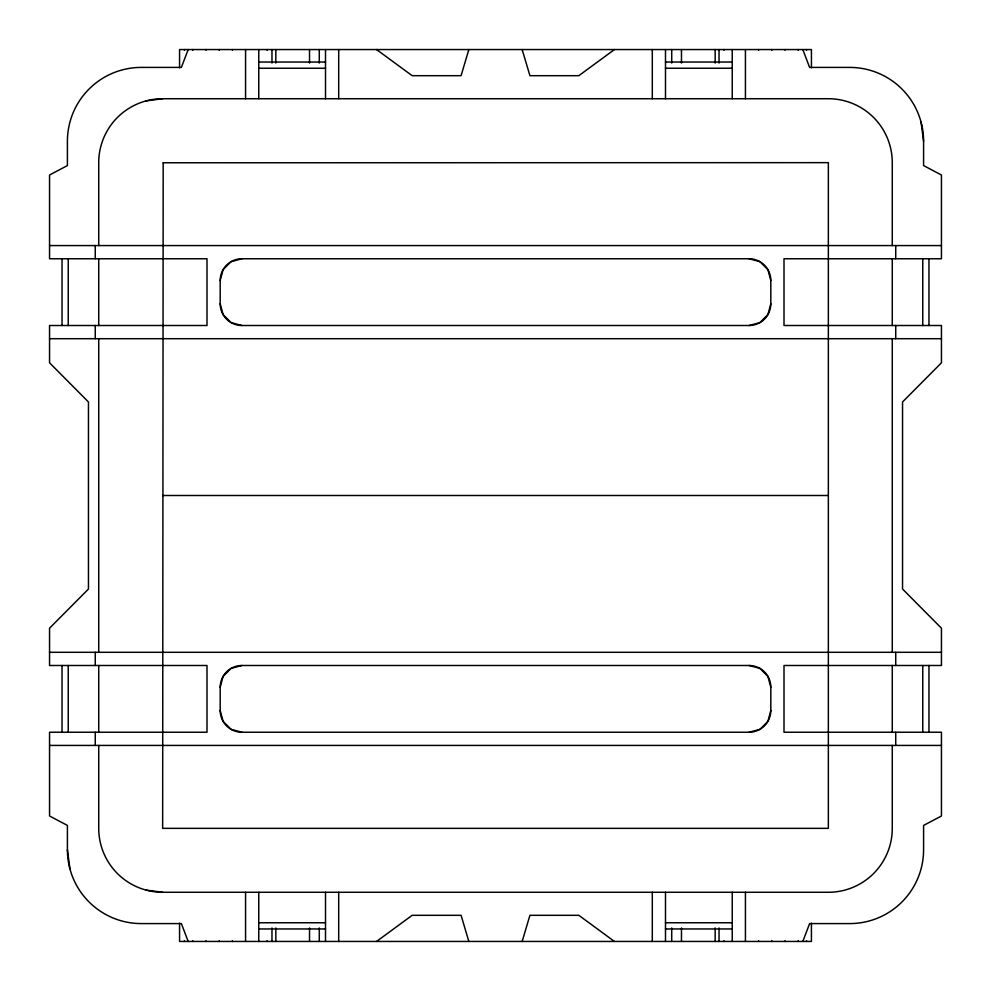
<?xml version="1.0" encoding="UTF-8"?>
<svg xmlns="http://www.w3.org/2000/svg" width="991" height="991" viewBox="0 0 991 991"><rect width="100%" height="100%" fill="white"/><g stroke="black" fill="none" stroke-linecap="round" stroke-linejoin="round"><path stroke-width="1.49" d="M220.188 280.49L223.099 269.626L231.064 261.674L241.928 258.762L749.072 258.762L759.936 261.674L767.901 269.626L770.812 280.49L770.812 303.766L767.901 314.63L759.936 322.595L749.072 325.506L241.928 325.506L231.064 322.595L223.099 314.63L220.188 303.766L220.188 280.49A21.728 21.728 0 0 1 241.928 258.762M220.188 687.234L223.099 676.37L231.064 668.405L241.928 665.494L749.072 665.494L759.936 668.405L767.901 676.37L770.812 687.234L770.812 710.51L767.901 721.374L759.936 729.326L749.072 732.238L241.928 732.238L231.064 729.326L223.099 721.374L220.188 710.51L220.188 687.234A21.728 21.728 0 0 1 241.928 665.494M468.842 49.55L461.075 75.688L412.169 75.688L376.568 49.55M522.158 941.45L529.925 915.312L578.831 915.312L614.432 941.45M188.179 49.55L181.378 67.413L141.267 67.413A73.854 73.854 0 0 0 67.413 141.267L67.413 165.571L49.55 175.011L49.55 258.762L206.995 258.762L206.995 325.506L49.55 325.506L49.55 362.805L88.459 401.974L88.459 589.026L49.55 628.195L49.55 665.494L206.995 665.494L206.995 732.238L49.55 732.238L49.55 815.989L67.413 825.429L67.413 849.733L69.927 868.847M802.821 941.45L809.622 923.587L849.733 923.587A73.854 73.854 0 0 0 923.587 849.733L923.587 825.429L941.45 815.989L941.45 732.238L784.005 732.238L784.005 665.494L941.45 665.494L941.45 628.195L902.541 589.026L902.541 401.974L941.45 362.805L941.45 325.506L784.005 325.506L784.005 258.762L941.45 258.762L941.45 175.011L923.587 165.571L923.587 141.267L921.073 122.153M614.432 49.55L578.831 75.688L529.925 75.688L522.158 49.55M376.568 941.45L412.169 915.312L461.075 915.312L468.842 941.45M146.098 100.909L162.648 98.728L828.352 98.728A63.907 63.907 0 0 1 892.272 162.648L892.272 245.57M258.762 62.037L325.506 62.037M665.494 62.037L732.238 62.037M258.762 68.243L325.506 68.243M665.494 68.243L732.238 68.243M49.55 245.57L941.45 245.57M49.55 338.699L941.45 338.699M162.648 495.5L828.352 495.5M49.55 652.301L941.45 652.301M49.55 745.43L941.45 745.43M146.098 890.091L162.648 892.272L828.352 892.272A63.907 63.907 0 0 0 892.272 828.352L892.272 745.43M258.762 922.757L325.506 922.757M665.494 922.757L732.238 922.757M258.762 928.963L325.506 928.963M665.494 928.963L732.238 928.963M802.821 49.55L809.622 67.413L849.733 67.413A73.854 73.854 0 0 1 923.587 141.267M188.179 941.45L181.378 923.587L141.267 923.587A73.854 73.854 0 0 1 67.413 849.733M928.963 258.762L928.963 325.506M928.963 665.494L928.963 732.238M922.757 258.762L922.757 325.506M922.757 665.494L922.757 732.238M895.74 245.57L895.74 258.762M895.74 325.506L895.74 338.699M895.74 652.301L895.74 665.494M895.74 732.238L895.74 745.43M892.272 258.762L892.272 325.506M892.272 338.699L892.272 652.301M892.272 665.494L892.272 732.238M811.431 67.797L811.431 49.55L179.569 49.55L179.569 67.797M811.431 923.203L811.431 941.45L179.569 941.45L179.569 923.203M806.55 49.55L806.55 50.219M806.55 940.781L806.55 941.45M798.226 49.55L798.226 50.219M798.226 940.781L798.226 941.45M785.033 49.55L785.033 50.219M785.033 940.781L785.033 941.45M771.828 49.55L771.828 50.219M771.828 940.781L771.828 941.45M758.635 49.55L758.635 50.219M758.635 940.781L758.635 941.45M745.43 49.55L745.43 98.728M745.43 892.272L745.43 941.45M732.238 49.55L732.238 98.728M732.238 892.272L732.238 941.45M723.913 49.55L723.913 50.219M723.913 940.781L723.913 941.45M719.032 49.55L719.032 63.052M719.032 927.948L719.032 941.45M715.168 49.55L715.168 63.052M715.168 927.948L715.168 941.45M681.474 49.55L681.474 63.052M681.474 927.948L681.474 941.45M671.712 49.55L671.712 63.052M671.712 927.948L671.712 941.45M665.494 49.55L665.494 98.728M665.494 892.272L665.494 941.45M652.301 49.55L652.301 98.728M652.301 892.272L652.301 941.45M338.699 49.55L338.699 98.728M338.699 892.272L338.699 941.45M325.506 49.55L325.506 98.728M325.506 892.272L325.506 941.45M319.288 49.55L319.288 63.052M319.288 927.948L319.288 941.45M309.526 49.55L309.526 63.052M309.526 927.948L309.526 941.45M275.832 49.55L275.832 63.052M275.832 927.948L275.832 941.45M271.968 49.55L271.968 63.052M271.968 927.948L271.968 941.45M267.087 49.55L267.087 50.219M267.087 940.781L267.087 941.45M258.762 49.55L258.762 98.728M258.762 892.272L258.762 941.45M245.57 49.55L245.57 98.728M245.57 892.272L245.57 941.45M232.365 49.55L232.365 50.219M232.365 940.781L232.365 941.45M219.172 49.55L219.172 50.219M219.172 940.781L219.172 941.45M205.967 49.55L205.967 50.219M205.967 940.781L205.967 941.45M192.774 49.55L192.774 50.219M192.774 940.781L192.774 941.45M184.45 49.55L184.45 50.219M184.45 940.781L184.45 941.45M98.728 245.57L98.728 162.648A63.907 63.907 0 0 1 162.648 98.728M98.728 258.762L98.728 325.506M98.728 338.699L98.728 652.301M98.728 665.494L98.728 732.238M98.728 745.43L98.728 828.352A63.907 63.907 0 0 0 162.648 892.272M95.26 245.57L95.26 258.762M95.26 325.506L95.26 338.699M95.26 652.301L95.26 665.494M95.26 732.238L95.26 745.43M68.243 258.762L68.243 325.506M68.243 665.494L68.243 732.238M62.037 258.762L62.037 325.506M62.037 665.494L62.037 732.238M241.928 732.238A21.728 21.728 0 0 1 220.188 710.51M749.072 665.494A21.728 21.728 0 0 1 770.812 687.234M770.812 710.51A21.728 21.728 0 0 1 749.072 732.238M770.812 303.766A21.728 21.728 0 0 1 749.072 325.506M241.928 325.506A21.728 21.728 0 0 1 220.188 303.766M749.072 258.762A21.728 21.728 0 0 1 770.812 280.49M163.181 162.784L162.648 828.352L828.352 828.352L828.352 162.648L163.181 162.784"/></g></svg>
